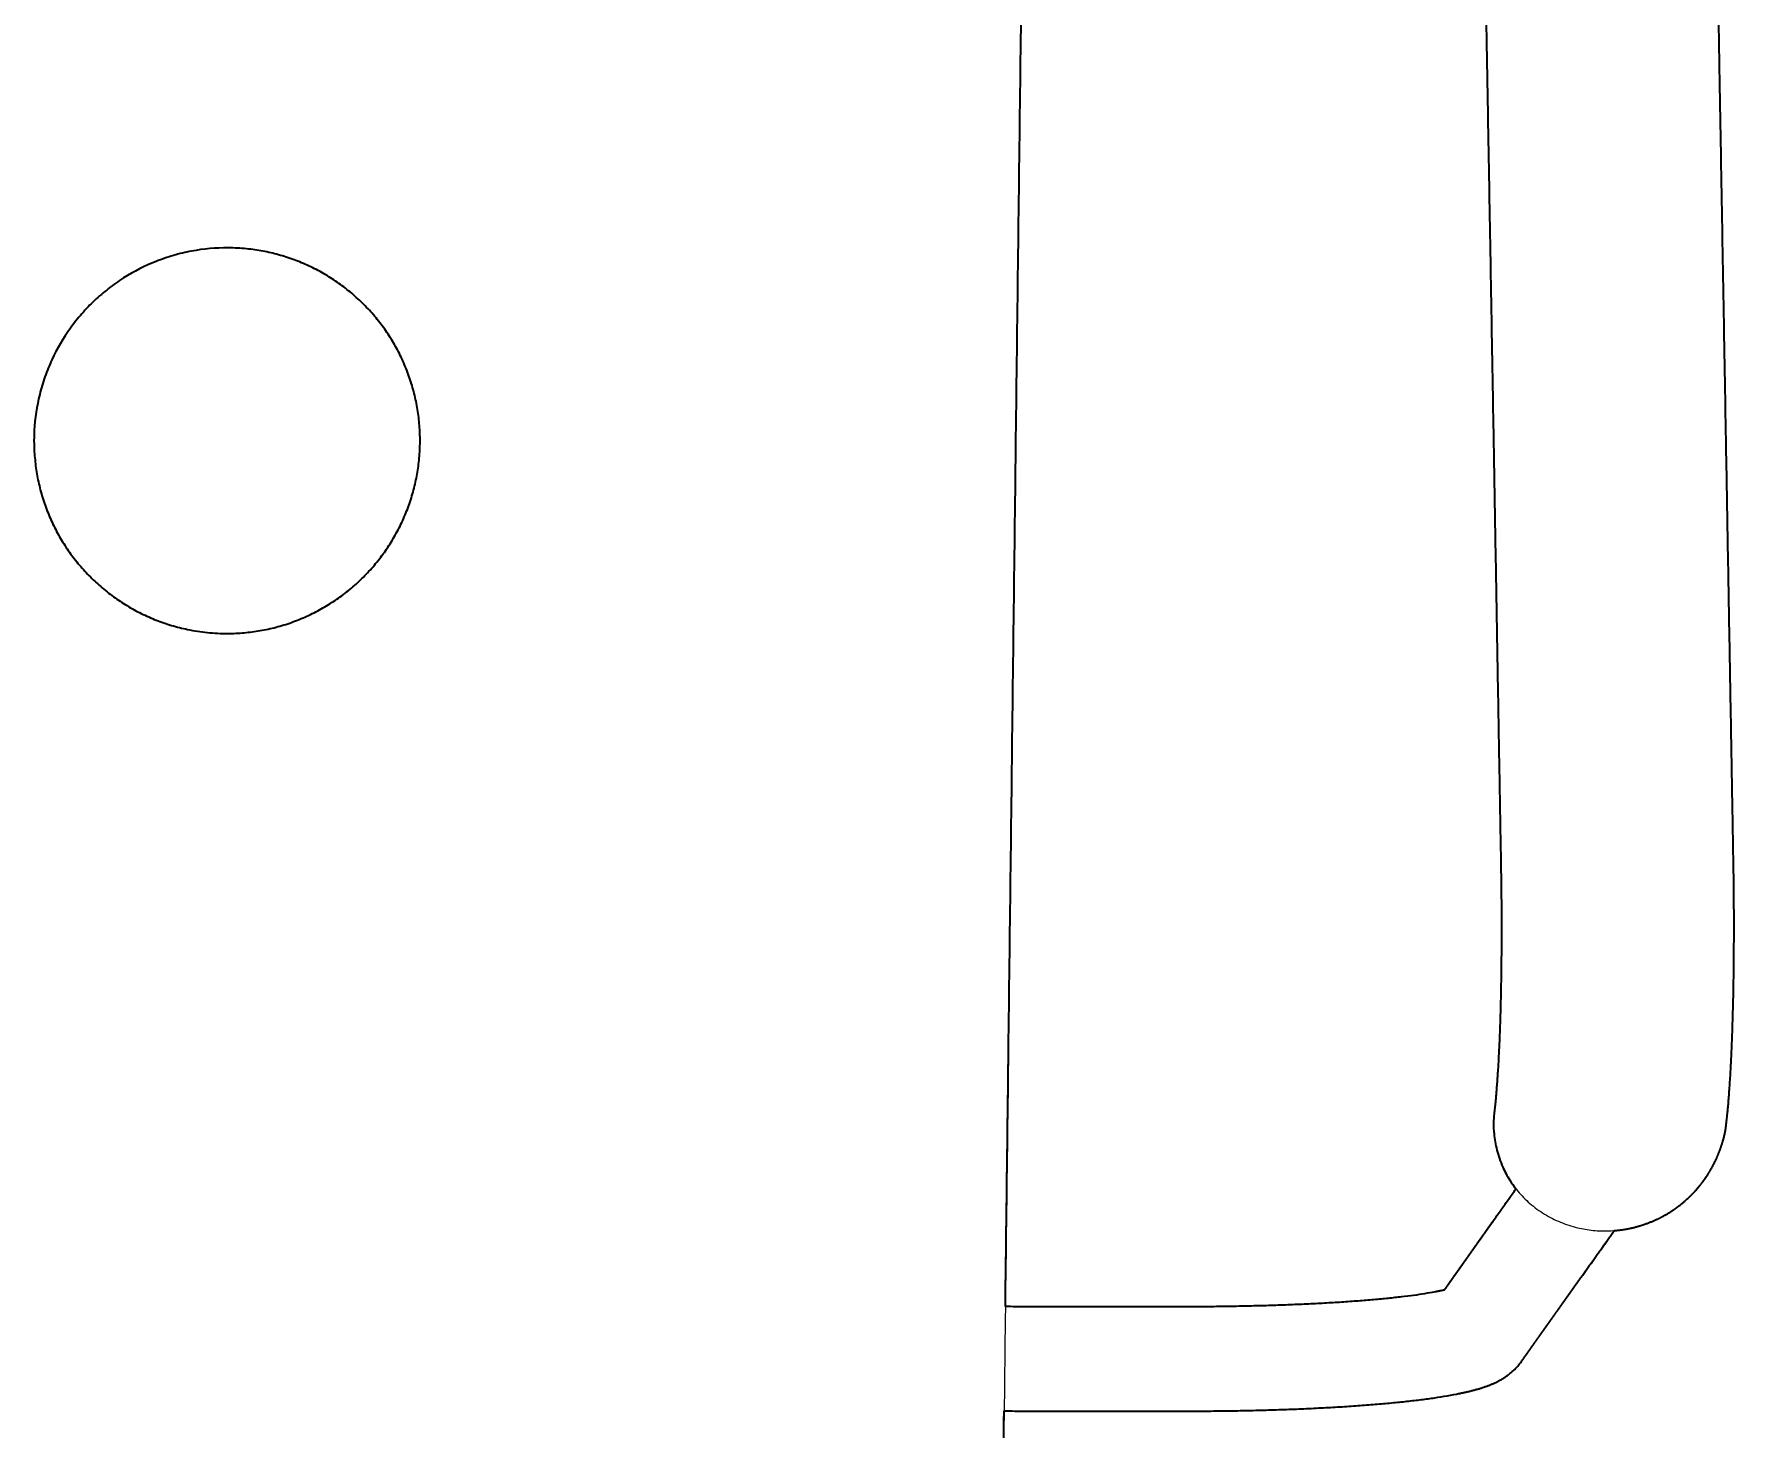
# Model space of a CAD drawing. Header units: millimetres. Extents: x 0 to 2526, y -1017 to 790.
# Drawn here: x 1156.5 to 1319.4, y -888.1 to -754.4 of the extents above; entities that cross this region are included whole.
import ezdxf

# ---------------------------------------------------------------- set-up
doc = ezdxf.new("R2010")
doc.units = ezdxf.units.MM
doc.layers.add('Blocks', color=7, linetype='Continuous')
doc.layers.add('Blocks$Inner', color=7, linetype='Continuous', lineweight=25, true_color=0x007f00)
doc.layers.add('Blocks$Outline', color=7, linetype='Continuous', lineweight=35, true_color=0xff3f3f)

# ---------------------------------------------------------------- blocks, each defined once
blk = doc.blocks.new('Balcony Dining Bench w Arm Top')
at = {"layer": 'Blocks$Inner'}
for points, knots in [([(483.8, 530.14), (463.73, 529.79), (433.62, 529.26), (398.49, 528.65), (378.42, 528.3), (363.37, 528.03), (352.08, 527.84), (344.54, 527.7), (339.59, 527.62), (332.68, 527.5), (323.7, 527.34), (314.65, 527.18), (306.09, 527.03), (298.69, 526.9), (291.13, 526.77), (281.11, 526.6), (268.56, 526.38), (258.5, 526.2), (253.46, 526.11), (253.44, 526.11)], [76.499898, 76.499898, 76.499898, 76.499898, 137.950239, 168.67541, 184.037995, 199.40058, 214.763166, 218.603812, 222.444458, 230.125751, 237.807044, 245.488336, 253.169629, 260.850921, 268.532214, 276.213507, 291.576092, 306.938677, 307.003479, 307.003479, 307.003479, 307.003479]), ([(519.26, 518.4), (519.22, 519.1), (519.12, 519.81), (518.83, 521.05), (518.65, 521.61), (518.23, 522.67), (517.98, 523.2), (517.37, 524.24), (517, 524.77), (516.21, 525.73), (515.79, 526.17), (514.92, 526.94), (514.47, 527.28), (513.59, 527.87), (513.14, 528.12), (512.06, 528.66), (511.41, 528.9), (510.25, 529.26), (509.71, 529.37), (509.23, 529.43)], [22.025639, 22.025639, 22.025639, 22.025639, 24.141108, 24.141108, 25.89914, 25.89914, 27.657171, 27.657171, 29.679111, 29.679111, 31.701051, 31.701051, 33.709848, 33.709848, 35.718646, 35.718646, 38.787028, 38.787028, 41.85541, 41.85541, 41.85541, 41.85541]), ([(519.01, 515.39), (519.12, 515.87), (519.19, 516.38), (519.28, 517.38), (519.29, 517.9), (519.26, 518.4)], [18.974623, 18.974623, 18.974623, 18.974623, 20.500131, 20.500131, 22.025639, 22.025639, 22.025639, 22.025639]), ([(508.04, 507.2), (508.6, 507.13), (509.26, 507.12), (510.46, 507.24), (510.98, 507.33), (512.05, 507.6), (512.61, 507.79), (513.58, 508.23), (514, 508.45), (514.82, 508.97), (515.22, 509.27), (516.02, 509.96), (516.42, 510.36), (517.14, 511.24), (517.48, 511.72), (518.05, 512.71), (518.3, 513.22), (518.71, 514.28), (518.88, 514.83), (519.01, 515.39)], [0, 0, 0, 0, 3.574606, 3.574606, 5.943225, 5.943225, 8.311843, 8.311843, 10.048195, 10.048195, 11.784548, 11.784548, 13.630294, 13.630294, 15.47604, 15.47604, 17.225332, 17.225332, 18.974623, 18.974623, 18.974623, 18.974623]), ([(534.76, 504.31), (534.73, 504.46), (534.7, 504.6), (534.63, 504.88), (534.59, 505.02), (534.52, 505.3), (534.48, 505.44), (534.41, 505.7), (534.37, 505.84), (534.29, 506.09), (534.25, 506.2), (534.16, 506.47), (534.1, 506.62), (533.99, 506.91), (533.93, 507.05), (533.81, 507.3), (533.76, 507.42), (533.69, 507.56), (533.67, 507.59), (533.59, 507.74), (533.53, 507.86), (533.43, 508.02), (533.41, 508.06), (533.33, 508.19), (533.27, 508.28), (533.12, 508.49), (533.04, 508.6), (532.86, 508.83), (532.77, 508.93), (532.62, 509.1), (532.56, 509.15), (532.38, 509.34), (532.24, 509.46), (532.09, 509.59)], [69.044135, 69.044135, 69.044135, 69.044135, 69.911612, 69.911612, 70.782398, 70.782398, 71.666311, 71.666311, 72.564876, 72.564876, 73.354819, 73.354819, 74.387597, 74.387597, 75.322089, 75.322089, 76.075239, 76.075239, 76.280435, 76.280435, 77.028219, 77.028219, 77.274459, 77.274459, 77.828785, 77.828785, 78.52502, 78.52502, 79.147293, 79.147293, 79.473626, 79.473626, 80.244221, 80.244221, 80.244221, 80.244221]), ([(253.83, 503.83), (253.85, 503.83), (258.89, 503.92), (268.95, 504.09), (281.5, 504.31), (291.52, 504.49), (299.08, 504.62), (306.48, 504.75), (315.03, 504.9), (324.08, 505.06), (333.07, 505.21), (339.98, 505.33), (344.93, 505.42), (352.47, 505.55), (363.75, 505.75), (378.81, 506.01), (398.88, 506.36), (434.01, 506.98), (464.12, 507.5), (484.19, 507.85)], [352.950862, 352.950862, 352.950862, 352.950862, 353.015664, 368.378249, 383.740834, 391.422127, 399.103419, 406.784712, 414.466005, 422.147297, 429.82859, 437.509883, 441.350529, 445.191175, 460.55376, 475.916346, 491.278931, 522.004102, 583.454443, 583.454443, 583.454443, 583.454443]), ([(535.75, 497.37), (535.71, 497.83), (535.66, 498.28), (535.59, 498.93), (535.57, 499.15), (535.47, 500), (535.39, 500.61), (535.26, 501.57), (535.2, 501.94), (535.11, 502.48), (535.08, 502.66), (535.02, 503.01), (534.99, 503.18), (534.93, 503.49), (534.9, 503.63), (534.84, 503.95), (534.8, 504.14), (534.76, 504.31)], [57.815672, 57.815672, 57.815672, 57.815672, 59.67395, 59.67395, 60.604345, 60.604345, 63.403265, 63.403265, 65.275741, 65.275741, 66.214304, 66.214304, 67.15501, 67.15501, 67.964494, 67.964494, 69.044135, 69.044135, 69.044135, 69.044135]), ([(525, 502.15), (525.02, 502.04), (525.05, 501.92), (525.09, 501.7), (525.11, 501.6), (525.15, 501.37), (525.18, 501.25), (525.25, 500.85), (525.29, 500.56), (525.36, 500.11), (525.39, 499.95), (525.48, 499.3), (525.54, 498.77), (525.68, 497.65), (525.74, 497.05), (525.8, 496.42)], [149.242891, 149.242891, 149.242891, 149.242891, 150.238441, 150.238441, 150.988294, 150.988294, 151.863073, 151.863073, 153.615939, 153.615939, 154.494501, 154.494501, 157.134863, 157.134863, 159.783077, 159.783077, 159.783077, 159.783077]), ([(536.36, 487.9), (536.32, 488.77), (536.28, 489.62), (536.21, 491.01), (536.18, 491.56), (536.14, 492.36), (536.12, 492.63), (536.07, 493.42), (536.03, 493.94), (535.98, 494.7), (535.96, 494.96), (535.9, 495.7), (535.86, 496.19), (535.8, 496.9), (535.78, 497.13), (535.75, 497.37)], [46.707799, 46.707799, 46.707799, 46.707799, 49.479433, 49.479433, 51.329001, 51.329001, 52.254315, 52.254315, 54.106183, 54.106183, 55.032736, 55.032736, 56.887471, 56.887471, 57.815672, 57.815672, 57.815672, 57.815672]), ([(525.8, 496.42), (525.86, 495.78), (525.92, 495.12), (526.02, 493.73), (526.08, 493.01), (526.17, 491.51), (526.21, 490.74), (526.3, 489.16), (526.33, 488.35), (526.36, 487.52)], [159.783077, 159.783077, 159.783077, 159.783077, 162.435644, 162.435644, 165.09364, 165.09364, 167.755802, 167.755802, 170.421057, 170.421057, 170.421057, 170.421057]), ([(526.36, 487.52), (526.39, 486.75), (526.42, 485.96), (526.46, 484.37), (526.48, 483.57), (526.51, 481.94), (526.53, 481.12), (526.54, 479.48), (526.54, 478.65), (526.54, 477.82)], [170.421057, 170.421057, 170.421057, 170.421057, 172.899069, 172.899069, 175.378969, 175.378969, 177.860181, 177.860181, 180.342277, 180.342277, 180.342277, 180.342277]), ([(536.54, 477.82), (536.54, 478.68), (536.54, 479.54), (536.52, 481.25), (536.51, 482.1), (536.48, 483.79), (536.46, 484.62), (536.41, 486.28), (536.39, 487.1), (536.36, 487.9)], [36.408474, 36.408474, 36.408474, 36.408474, 38.981405, 38.981405, 41.555388, 41.555388, 44.130746, 44.130746, 46.707799, 46.707799, 46.707799, 46.707799]), ([(229.73, 463.99), (229.8, 463.98), (229.88, 463.98), (229.96, 463.98), (230.21, 463.98), (230.49, 463.98), (230.78, 463.97), (231.08, 463.97), (231.39, 463.96), (231.73, 463.96), (232.06, 463.96), (232.42, 463.95), (232.78, 463.95), (233.15, 463.94), (233.53, 463.94), (233.93, 463.93), (234.32, 463.93), (234.73, 463.92), (235.15, 463.92), (235.57, 463.91), (236, 463.91), (236.43, 463.9), (236.87, 463.9), (237.31, 463.89), (237.76, 463.89), (238.21, 463.88), (238.66, 463.88), (239.11, 463.87), (241.86, 463.84), (244.6, 463.8), (247.35, 463.77), (250.1, 463.74), (252.85, 463.7), (255.6, 463.67), (261.09, 463.6), (266.59, 463.53), (272.09, 463.47), (283.08, 463.33), (294.07, 463.2), (305.06, 463.06), (316.06, 462.93), (327.05, 462.8), (338.04, 462.66), (349.03, 462.53), (360.03, 462.39), (371.02, 462.26), (382.01, 462.13), (393, 461.99), (404, 461.86), (414.99, 461.72), (425.98, 461.59), (436.97, 461.45), (447.97, 461.32), (458.96, 461.19), (469.95, 461.05), (480.94, 460.92), (491.94, 460.78), (502.93, 460.65), (513.92, 460.52), (524.91, 460.38), (535.91, 460.25), (546.9, 460.11), (557.89, 459.98), (568.88, 459.84), (579.88, 459.71), (590.87, 459.58), (601.86, 459.44), (612.85, 459.31), (623.85, 459.17), (634.84, 459.04), (635.3, 459.03), (635.86, 459.03), (636.33, 459.02), (636.82, 459.02), (637.31, 459.01), (637.79, 459), (638.28, 459), (638.75, 458.99), (639.22, 458.99), (639.68, 458.98), (640.14, 458.97), (640.57, 458.97), (641.01, 458.96), (641.44, 458.96), (641.84, 458.95), (642.25, 458.95), (642.63, 458.94), (643, 458.94), (643.36, 458.94), (643.71, 458.93), (644.02, 458.93), (644.34, 458.92), (644.63, 458.92), (644.9, 458.92), (645.17, 458.91), (645.41, 458.91), (645.62, 458.91), (645.83, 458.91), (646.01, 458.9), (646.16, 458.9), (646.31, 458.9), (646.43, 458.9), (646.52, 458.9), (646.6, 458.9), (646.66, 458.9), (646.68, 458.9)], [19.738193, 19.738193, 19.738193, 19.738193, 20.156434, 20.156434, 20.156434, 21.511312, 21.511312, 21.511312, 22.867335, 22.867335, 22.867335, 24.223359, 24.223359, 24.223359, 25.578236, 25.578236, 25.578236, 26.934317, 26.934317, 26.934317, 28.290368, 28.290368, 28.290368, 29.645175, 29.645175, 29.645175, 31.001115, 31.001115, 31.001115, 39.250155, 39.250155, 39.250155, 47.499195, 47.499195, 47.499195, 63.997274, 63.997274, 63.997274, 96.993431, 96.993431, 96.993431, 129.989588, 129.989588, 129.989588, 162.985744, 162.985744, 162.985744, 195.9819, 195.9819, 195.9819, 228.978056, 228.978056, 228.978056, 261.974212, 261.974212, 261.974212, 294.970368, 294.970368, 294.970368, 327.966524, 327.966524, 327.966524, 360.962681, 360.962681, 360.962681, 393.958838, 393.958838, 393.958838, 426.954997, 426.954997, 426.954997, 428.445021, 428.445021, 428.445021, 429.93366, 429.93366, 429.93366, 431.4239, 431.4239, 431.4239, 432.914168, 432.914168, 432.914168, 434.402865, 434.402865, 434.402865, 435.893082, 435.893082, 435.893082, 437.3833, 437.3833, 437.3833, 438.871997, 438.871997, 438.871997, 440.362266, 440.362266, 440.362266, 441.852507, 441.852507, 441.852507, 443.341146, 443.341146, 443.341146, 444.831308, 444.831308, 444.831308, 444.831308]), ([(443.51, 404.26), (443.29, 404.26), (443.07, 404.26), (442.6, 404.24), (442.34, 404.23), (441.82, 404.19), (441.56, 404.16), (441.04, 404.1), (440.78, 404.06), (440.27, 403.98), (440.01, 403.93), (439.5, 403.83), (439.25, 403.77), (438.75, 403.64), (438.5, 403.57), (438, 403.43), (437.76, 403.35), (437.27, 403.18), (437.02, 403.09), (436.54, 402.9), (436.3, 402.8), (435.83, 402.59), (435.58, 402.48), (435.12, 402.25), (434.88, 402.13), (434.43, 401.88), (434.2, 401.75), (433.76, 401.48), (433.54, 401.34), (433.11, 401.06), (432.89, 400.91), (432.48, 400.61), (432.27, 400.45), (431.86, 400.13), (431.66, 399.96), (431.27, 399.63), (431.07, 399.45), (430.7, 399.1), (430.51, 398.91), (430.14, 398.54), (429.96, 398.35), (429.62, 397.96), (429.44, 397.76), (429.11, 397.36), (428.95, 397.16), (428.64, 396.75), (428.49, 396.54), (428.19, 396.11), (428.05, 395.9), (427.77, 395.46), (427.64, 395.24), (427.38, 394.79), (427.25, 394.56), (427.02, 394.1), (426.9, 393.86), (426.68, 393.39), (426.57, 393.15), (426.37, 392.67), (426.27, 392.43), (426.09, 391.94), (426.01, 391.69), (425.85, 391.2), (425.78, 390.95), (425.64, 390.45), (425.58, 390.2), (425.46, 389.7), (425.41, 389.44), (425.31, 388.94), (425.27, 388.68), (425.19, 388.16), (425.16, 387.9), (425.14, 387.64)], [147.257299, 147.257299, 147.257299, 147.257299, 147.907485, 147.907485, 148.687709, 148.687709, 149.467932, 149.467932, 150.248102, 150.248102, 151.028271, 151.028271, 151.808441, 151.808441, 152.588611, 152.588611, 153.36878, 153.36878, 154.14895, 154.14895, 154.92912, 154.92912, 155.70929, 155.70929, 156.4895, 156.4895, 157.269711, 157.269711, 158.049921, 158.049921, 158.830132, 158.830132, 159.610343, 159.610343, 160.390553, 160.390553, 161.170764, 161.170764, 161.950975, 161.950975, 162.731352, 162.731352, 163.511729, 163.511729, 164.292106, 164.292106, 165.072484, 165.072484, 165.852861, 165.852861, 166.633238, 166.633238, 167.413615, 167.413615, 168.193993, 168.193993, 168.974589, 168.974589, 169.755185, 169.755185, 170.535781, 170.535781, 171.316377, 171.316377, 172.096974, 172.096974, 172.87757, 172.87757, 173.658166, 173.658166, 174.438762, 174.438762, 174.438762, 174.438762]), ([(461.91, 383.88), (461.95, 384.2), (461.97, 384.53), (461.99, 384.86), (462, 385.18), (462.01, 385.51), (462.01, 385.83), (462.01, 386.09), (462, 386.36), (461.99, 386.62), (461.98, 386.88), (461.96, 387.14), (461.94, 387.4), (461.91, 387.65), (461.88, 387.91), (461.85, 388.17), (461.82, 388.43), (461.78, 388.68), (461.73, 388.94), (461.69, 389.19), (461.64, 389.45), (461.58, 389.7), (461.53, 389.95), (461.47, 390.21), (461.4, 390.46), (461.34, 390.71), (461.26, 390.96), (461.19, 391.21), (461.11, 391.46), (461.03, 391.71), (460.94, 391.95), (460.85, 392.2), (460.76, 392.45), (460.66, 392.69), (460.56, 392.93), (460.46, 393.17), (460.35, 393.41), (460.25, 393.64), (460.13, 393.88), (460.02, 394.11), (459.9, 394.34), (459.78, 394.57), (459.65, 394.79), (459.52, 395.02), (459.39, 395.24), (459.26, 395.46), (459.12, 395.68), (458.98, 395.9), (458.84, 396.12), (458.69, 396.33), (458.54, 396.55), (458.39, 396.76), (458.23, 396.96), (458.07, 397.18), (457.91, 397.38), (457.74, 397.58), (457.57, 397.78), (457.4, 397.98), (457.23, 398.17), (457.05, 398.37), (456.87, 398.55), (456.69, 398.74), (456.51, 398.93), (456.32, 399.1), (456.14, 399.28), (455.94, 399.46), (455.75, 399.63), (455.56, 399.8), (455.36, 399.97), (455.16, 400.13), (454.96, 400.3), (454.75, 400.46), (454.54, 400.61), (454.34, 400.77), (454.12, 400.92), (453.91, 401.06), (453.69, 401.21), (453.47, 401.35), (453.25, 401.49), (453.03, 401.63), (452.8, 401.76), (452.57, 401.89), (452.35, 402.02), (452.12, 402.14), (451.89, 402.26), (451.65, 402.38), (451.42, 402.49), (451.18, 402.6), (450.95, 402.7), (450.71, 402.81), (450.47, 402.9), (450.23, 403), (449.99, 403.09), (449.75, 403.18), (449.5, 403.27), (449.26, 403.35), (449.01, 403.43), (448.76, 403.5), (448.51, 403.58), (448.26, 403.64), (448.01, 403.71), (447.75, 403.77), (447.5, 403.83), (447.25, 403.89), (446.98, 403.94), (446.73, 403.98), (446.47, 404.03), (446.21, 404.07), (445.96, 404.1), (445.7, 404.14), (445.44, 404.17), (445.19, 404.19), (444.93, 404.21), (444.67, 404.23), (444.41, 404.24), (444.15, 404.26), (443.89, 404.26), (443.64, 404.26), (443.59, 404.26), (443.55, 404.26), (443.51, 404.26)], [116.301142, 116.301142, 116.301142, 116.301142, 117.276419, 117.276419, 117.276419, 118.252783, 118.252783, 118.252783, 119.038353, 119.038353, 119.038353, 119.819706, 119.819706, 119.819706, 120.598284, 120.598284, 120.598284, 121.375483, 121.375483, 121.375483, 122.152675, 122.152675, 122.152675, 122.931236, 122.931236, 122.931236, 123.712561, 123.712561, 123.712561, 124.49809, 124.49809, 124.49809, 125.283615, 125.283615, 125.283615, 126.064921, 126.064921, 126.064921, 126.84345, 126.84345, 126.84345, 127.620597, 127.620597, 127.620597, 128.397736, 128.397736, 128.397736, 129.176242, 129.176242, 129.176242, 129.957512, 129.957512, 129.957512, 130.742985, 130.742985, 130.742985, 131.528403, 131.528403, 131.528403, 132.309602, 132.309602, 132.309602, 133.088023, 133.088023, 133.088023, 133.865062, 133.865062, 133.865062, 134.642093, 134.642093, 134.642093, 135.420491, 135.420491, 135.420491, 136.201653, 136.201653, 136.201653, 136.987018, 136.987018, 136.987018, 137.772298, 137.772298, 137.772298, 138.553361, 138.553361, 138.553361, 139.331646, 139.331646, 139.331646, 140.108551, 140.108551, 140.108551, 140.885449, 140.885449, 140.885449, 141.663715, 141.663715, 141.663715, 142.444744, 142.444744, 142.444744, 143.229979, 143.229979, 143.229979, 144.015124, 144.015124, 144.015124, 144.796055, 144.796055, 144.796055, 145.574212, 145.574212, 145.574212, 146.350991, 146.350991, 146.350991, 147.127767, 147.127767, 147.127767, 147.257299, 147.257299, 147.257299, 147.257299]), ([(425.04, 385.87), (425.04, 384.69), (425.14, 383.51), (425.47, 381.78), (425.61, 381.2), (425.94, 380.07), (426.13, 379.51), (426.77, 377.89), (427.3, 376.84), (428.25, 375.34), (428.59, 374.86), (429.31, 373.94), (429.69, 373.49), (430.49, 372.64), (430.92, 372.24), (431.8, 371.46), (432.26, 371.09), (433.7, 370.06), (434.71, 369.47), (436.3, 368.73), (436.84, 368.51), (437.96, 368.12), (438.52, 367.95), (440.23, 367.53), (441.38, 367.35), (442.86, 367.27), (443.17, 367.27), (443.49, 367.26)], [59.912485, 59.912485, 59.912485, 59.912485, 63.437926, 63.437926, 65.200646, 65.200646, 66.963366, 66.963366, 70.488807, 70.488807, 72.251527, 72.251527, 74.014247, 74.014247, 75.776967, 75.776967, 77.539688, 77.539688, 81.065128, 81.065128, 82.827848, 82.827848, 84.590569, 84.590569, 88.116009, 88.116009, 89.047594, 89.047594, 89.047594, 89.047594]), ([(443.62, 367.26), (443.69, 367.27), (443.75, 367.27), (443.81, 367.27), (444.07, 367.27), (444.34, 367.28), (444.59, 367.29), (444.85, 367.31), (445.11, 367.33), (445.37, 367.36), (445.63, 367.38), (445.89, 367.41), (446.14, 367.45), (446.4, 367.49), (446.65, 367.53), (446.91, 367.57), (447.16, 367.62), (447.41, 367.67), (447.67, 367.73), (447.92, 367.79), (448.17, 367.85), (448.42, 367.92), (448.67, 367.99), (448.92, 368.06), (449.17, 368.14), (449.41, 368.22), (449.66, 368.31), (449.91, 368.4), (450.15, 368.49), (450.4, 368.58), (450.64, 368.68), (450.88, 368.78), (451.12, 368.89), (451.35, 369), (451.58, 369.11), (451.82, 369.22), (452.05, 369.34), (452.28, 369.46), (452.5, 369.58), (452.73, 369.71), (452.95, 369.84), (453.17, 369.97), (453.39, 370.11), (453.61, 370.25), (453.83, 370.39), (454.04, 370.54), (454.25, 370.69), (454.47, 370.84), (454.67, 371), (454.88, 371.15), (455.09, 371.32), (455.29, 371.48), (455.49, 371.65), (455.69, 371.82), (455.88, 372), (456.07, 372.17), (456.26, 372.35), (456.45, 372.53), (456.63, 372.71), (456.82, 372.9), (456.99, 373.08), (457.17, 373.27), (457.34, 373.46), (457.51, 373.66), (457.68, 373.86), (457.85, 374.06), (458.01, 374.26), (458.17, 374.46), (458.33, 374.67), (458.48, 374.88), (458.63, 375.09), (458.78, 375.3), (458.92, 375.52), (459.07, 375.73), (459.21, 375.96), (459.34, 376.18), (459.48, 376.4), (459.61, 376.63), (459.73, 376.86), (459.86, 377.09), (459.98, 377.32), (460.09, 377.55), (460.21, 377.79), (460.32, 378.02), (460.42, 378.26), (460.53, 378.49), (460.63, 378.73), (460.72, 378.97), (460.82, 379.22), (460.91, 379.46), (460.99, 379.7), (461.08, 379.95), (461.16, 380.2), (461.23, 380.44), (461.31, 380.69), (461.38, 380.95), (461.44, 381.2), (461.5, 381.45), (461.56, 381.71), (461.62, 381.96), (461.68, 382.28), (461.74, 382.6), (461.79, 382.92), (461.84, 383.24), (461.88, 383.57), (461.91, 383.88)], [89.178477, 89.178477, 89.178477, 89.178477, 89.373635, 89.373635, 89.373635, 90.158798, 90.158798, 90.158798, 90.939757, 90.939757, 90.939757, 91.717952, 91.717952, 91.717952, 92.49478, 92.49478, 92.49478, 93.271614, 93.271614, 93.271614, 94.049827, 94.049827, 94.049827, 94.830815, 94.830815, 94.830815, 95.616019, 95.616019, 95.616019, 96.40141, 96.40141, 96.40141, 97.1826, 97.1826, 97.1826, 97.961029, 97.961029, 97.961029, 98.738094, 98.738094, 98.738094, 99.515167, 99.515167, 99.515167, 100.293623, 100.293623, 100.293623, 101.074856, 101.074856, 101.074856, 101.860308, 101.860308, 101.860308, 102.645906, 102.645906, 102.645906, 103.427299, 103.427299, 103.427299, 104.20593, 104.20593, 104.20593, 104.983194, 104.983194, 104.983194, 105.760464, 105.760464, 105.760464, 106.539115, 106.539115, 106.539115, 107.320541, 107.320541, 107.320541, 108.106184, 108.106184, 108.106184, 108.891881, 108.891881, 108.891881, 109.673369, 109.673369, 109.673369, 110.452089, 110.452089, 110.452089, 111.229436, 111.229436, 111.229436, 112.006784, 112.006784, 112.006784, 112.785508, 112.785508, 112.785508, 113.567003, 113.567003, 113.567003, 114.352709, 114.352709, 114.352709, 115.329087, 115.329087, 115.329087, 116.301142, 116.301142, 116.301142, 116.301142])]:
    blk.add_open_spline(points, degree=3, knots=knots, dxfattribs=at)
for points, weights, degree in [([(509.23, 529.43), (501.11, 530.44), (483.8, 530.14)], [1, 0.848495631758, 1], 2), ([(531.77, 509.83), (527.6, 512.79), (523.42, 515.75), (519.24, 518.72)], [1, 0.854589728834, 0.854589728834, 0.854589728834], 3), ([(484.19, 507.85), (500.36, 508.14), (508.04, 507.2)], [1, 0.850288292004, 1], 2)]:
    blk.add_rational_spline(points, weights, degree=degree, dxfattribs=at)
for points, degree in [([(515.24, 509.29), (518.47, 507), (521.7, 504.71), (524.94, 502.42)], 3), ([(532.09, 509.59), (531.99, 509.67), (531.88, 509.75), (531.77, 509.83)], 3), ([(526.54, 477.82), (526.54, 469.12), (526.53, 460.36)], 2), ([(536.53, 460.24), (536.54, 469.05), (536.54, 477.82)], 2), ([(425.14, 387.64), (425.08, 387.05), (425.05, 386.46), (425.04, 385.87)], 3), ([(443.49, 367.26), (443.53, 367.26), (443.57, 367.26), (443.62, 367.26)], 3)]:
    blk.add_open_spline(points, degree=degree, dxfattribs=at)
blk.add_rational_spline([(524.94, 502.42), (524.94, 502.41), (524.94, 502.41), (524.96, 502.33), (524.98, 502.24), (525, 502.15)], [0.854589728834, 1, 1, 1, 1, 1], degree=3, knots=[148.4003092, 148.4003092, 148.4003092, 148.4003092, 148.43414, 148.43414, 149.2428908, 149.2428908, 149.2428908, 149.2428908], dxfattribs=at)
at = {"layer": 'Blocks$Outline'}
for points, weights, knots in [([(519.24, 518.72), (519.19, 519.31), (519.1, 519.91), (518.83, 521.05), (518.65, 521.61), (518.23, 522.67), (517.98, 523.2), (517.37, 524.24), (517, 524.77), (516.21, 525.73), (515.79, 526.17), (514.92, 526.94), (514.47, 527.28), (513.59, 527.87), (513.14, 528.12), (512.06, 528.66), (511.41, 528.9), (510.25, 529.26), (509.71, 529.37), (509.23, 529.43), (504.12, 530.06), (494.69, 530.33), (483.8, 530.14), (463.73, 529.79), (433.62, 529.26), (398.49, 528.65), (378.42, 528.3), (363.37, 528.03), (352.08, 527.84), (344.54, 527.7), (339.59, 527.62), (332.68, 527.5), (323.7, 527.34), (314.65, 527.18), (306.09, 527.03), (298.69, 526.9), (291.13, 526.77), (281.11, 526.6), (268.56, 526.38), (258.5, 526.2), (253.46, 526.11), (253.44, 526.11), (252.81, 526.1), (252.18, 526.08), (250.9, 525.99), (250.27, 525.93), (248.31, 525.66), (247.02, 525.39), (245.16, 524.78), (244.52, 524.53), (243.23, 523.89), (242.6, 523.5), (241.28, 522.48), (240.64, 521.83), (239.76, 520.56), (239.47, 520.02), (239.23, 519.45)], [1, 1, 1, 1, 1, 1, 1, 1, 1, 1, 1, 1, 1, 1, 1, 1, 1, 1, 1, 1, 0.898997087839, 0.898997087839, 1, 1, 1, 1, 1, 1, 1, 1, 1, 1, 1, 1, 1, 1, 1, 1, 1, 1, 1, 1, 1, 1, 1, 1, 1, 1, 1, 1, 1, 1, 1, 1, 1, 1, 1], [22.341162, 22.341162, 22.341162, 22.341162, 24.141108, 24.141108, 25.89914, 25.89914, 27.657171, 27.657171, 29.679111, 29.679111, 31.701051, 31.701051, 33.709848, 33.709848, 35.718646, 35.718646, 38.787028, 38.787028, 41.85541, 41.85541, 41.85541, 76.499898, 76.499898, 76.499898, 137.950239, 168.67541, 184.037995, 199.40058, 214.763166, 218.603812, 222.444458, 230.125751, 237.807044, 245.488336, 253.169629, 260.850921, 268.532214, 276.213507, 291.576092, 306.938677, 307.003479, 307.003479, 307.003479, 308.912507, 308.912507, 310.85943, 310.85943, 315.001778, 315.001778, 317.304579, 317.304579, 319.876592, 319.876592, 322.997769, 322.997769, 325.000773, 325.000773, 325.000773, 325.000773]), ([(536.53, 460.24), (536.54, 466.12), (536.54, 471.98), (536.54, 477.82), (536.54, 478.68), (536.54, 479.54), (536.52, 481.25), (536.51, 482.1), (536.48, 483.79), (536.46, 484.62), (536.41, 486.28), (536.39, 487.1), (536.36, 487.9), (536.32, 488.77), (536.28, 489.62), (536.21, 491.01), (536.18, 491.56), (536.14, 492.36), (536.12, 492.63), (536.07, 493.42), (536.03, 493.94), (535.98, 494.7), (535.96, 494.96), (535.9, 495.7), (535.86, 496.19), (535.8, 496.9), (535.78, 497.13), (535.75, 497.37), (535.71, 497.83), (535.66, 498.28), (535.59, 498.93), (535.57, 499.15), (535.47, 500), (535.39, 500.61), (535.26, 501.57), (535.2, 501.94), (535.11, 502.48), (535.08, 502.66), (535.02, 503.01), (534.99, 503.18), (534.93, 503.49), (534.9, 503.63), (534.84, 503.95), (534.8, 504.14), (534.76, 504.31), (534.73, 504.46), (534.7, 504.6), (534.63, 504.88), (534.59, 505.02), (534.52, 505.3), (534.48, 505.44), (534.41, 505.7), (534.37, 505.84), (534.29, 506.09), (534.25, 506.2), (534.16, 506.47), (534.1, 506.62), (533.99, 506.91), (533.93, 507.05), (533.81, 507.3), (533.76, 507.42), (533.69, 507.56), (533.67, 507.59), (533.59, 507.74), (533.53, 507.86), (533.43, 508.02), (533.41, 508.06), (533.33, 508.19), (533.27, 508.28), (533.12, 508.49), (533.04, 508.6), (532.86, 508.83), (532.77, 508.93), (532.62, 509.1), (532.56, 509.15), (532.38, 509.34), (532.24, 509.46), (532.09, 509.59), (531.99, 509.67), (531.88, 509.75), (531.77, 509.83), (527.6, 512.79), (523.42, 515.75), (519.24, 518.72)], [1, 1, 1, 1, 1, 1, 1, 1, 1, 1, 1, 1, 1, 1, 1, 1, 1, 1, 1, 1, 1, 1, 1, 1, 1, 1, 1, 1, 1, 1, 1, 1, 1, 1, 1, 1, 1, 1, 1, 1, 1, 1, 1, 1, 1, 1, 1, 1, 1, 1, 1, 1, 1, 1, 1, 1, 1, 1, 1, 1, 1, 1, 1, 1, 1, 1, 1, 1, 1, 1, 1, 1, 1, 1, 1, 1, 1, 1, 1, 1, 1, 0.854589728834, 0.854589728834, 0.854589728834], [18.871929, 18.871929, 18.871929, 18.871929, 36.408474, 36.408474, 36.408474, 38.981405, 38.981405, 41.555388, 41.555388, 44.130746, 44.130746, 46.707799, 46.707799, 46.707799, 49.479433, 49.479433, 51.329001, 51.329001, 52.254315, 52.254315, 54.106183, 54.106183, 55.032736, 55.032736, 56.887471, 56.887471, 57.815672, 57.815672, 57.815672, 59.67395, 59.67395, 60.604345, 60.604345, 63.403265, 63.403265, 65.275741, 65.275741, 66.214304, 66.214304, 67.15501, 67.15501, 67.964494, 67.964494, 69.044135, 69.044135, 69.044135, 69.911612, 69.911612, 70.782398, 70.782398, 71.666311, 71.666311, 72.564876, 72.564876, 73.354819, 73.354819, 74.387597, 74.387597, 75.322089, 75.322089, 76.075239, 76.075239, 76.280435, 76.280435, 77.028219, 77.028219, 77.274459, 77.274459, 77.828785, 77.828785, 78.52502, 78.52502, 79.147293, 79.147293, 79.473626, 79.473626, 80.244221, 80.244221, 80.244221, 80.746143, 80.746143, 80.746143, 203.340874, 203.340874, 203.340874, 203.340874]), ([(239.67, 509.46), (239.87, 509.1), (240.09, 508.75), (240.89, 507.67), (241.55, 507.04), (242.9, 506.06), (243.55, 505.7), (244.86, 505.11), (245.51, 504.87), (247.39, 504.33), (248.68, 504.1), (250.65, 503.91), (251.29, 503.87), (252.57, 503.82), (253.2, 503.82), (253.83, 503.83), (253.85, 503.83), (258.89, 503.92), (268.95, 504.09), (281.5, 504.31), (291.52, 504.49), (299.08, 504.62), (306.48, 504.75), (315.03, 504.9), (324.08, 505.06), (333.07, 505.21), (339.98, 505.33), (344.93, 505.42), (352.47, 505.55), (363.75, 505.75), (378.81, 506.01), (398.88, 506.36), (434.01, 506.98), (464.12, 507.5), (484.19, 507.85), (494.37, 508.03), (503.2, 507.79), (508.04, 507.2)], [1, 1, 1, 1, 1, 1, 1, 1, 1, 1, 1, 1, 1, 1, 1, 1, 1, 1, 1, 1, 1, 1, 1, 1, 1, 1, 1, 1, 1, 1, 1, 1, 1, 1, 1, 0.900192194669, 0.900192194669, 1], [335.608428, 335.608428, 335.608428, 335.608428, 336.958941, 336.958941, 340.077393, 340.077393, 342.649374, 342.649374, 344.952597, 344.952597, 349.095222, 349.095222, 351.041971, 351.041971, 352.950862, 352.950862, 352.950862, 353.015664, 368.378249, 383.740834, 391.422127, 399.103419, 406.784712, 414.466005, 422.147297, 429.82859, 437.509883, 441.350529, 445.191175, 460.55376, 475.916346, 491.278931, 522.004102, 583.454443, 583.454443, 583.454443, 615.814742, 615.814742, 615.814742, 615.814742]), ([(515.24, 509.29), (518.47, 507), (521.7, 504.71), (524.94, 502.42), (524.94, 502.41), (524.94, 502.41), (524.96, 502.33), (524.98, 502.24), (525, 502.15), (525.02, 502.04), (525.05, 501.92), (525.09, 501.7), (525.11, 501.6), (525.15, 501.37), (525.18, 501.25), (525.25, 500.85), (525.29, 500.56), (525.36, 500.11), (525.39, 499.95), (525.48, 499.3), (525.54, 498.77), (525.68, 497.65), (525.74, 497.05), (525.8, 496.42), (525.86, 495.78), (525.92, 495.12), (526.02, 493.73), (526.08, 493.01), (526.17, 491.51), (526.21, 490.74), (526.3, 489.16), (526.33, 488.35), (526.36, 487.52), (526.39, 486.75), (526.42, 485.96), (526.46, 484.37), (526.48, 483.57), (526.51, 481.94), (526.53, 481.12), (526.54, 479.48), (526.54, 478.65), (526.54, 477.82), (526.54, 472.02), (526.54, 466.2), (526.53, 460.36)], [0.854589728834, 0.854589728834, 0.854589728834, 0.854589728834, 1, 1, 1, 1, 1, 1, 1, 1, 1, 1, 1, 1, 1, 1, 1, 1, 1, 1, 1, 1, 1, 1, 1, 1, 1, 1, 1, 1, 1, 1, 1, 1, 1, 1, 1, 1, 1, 1, 1, 1, 1], [53.536717, 53.536717, 53.536717, 53.536717, 148.400309, 148.400309, 148.400309, 148.43414, 148.43414, 149.242891, 149.242891, 149.242891, 150.238441, 150.238441, 150.988294, 150.988294, 151.863073, 151.863073, 153.615939, 153.615939, 154.494501, 154.494501, 157.134863, 157.134863, 159.783077, 159.783077, 159.783077, 162.435644, 162.435644, 165.09364, 165.09364, 167.755802, 167.755802, 170.421057, 170.421057, 170.421057, 172.899069, 172.899069, 175.378969, 175.378969, 177.860181, 177.860181, 180.342277, 180.342277, 180.342277, 197.756653, 197.756653, 197.756653, 197.756653])]:
    blk.add_rational_spline(points, weights, degree=3, knots=knots, dxfattribs=at)
for points, knots in [([(508.04, 507.2), (508.6, 507.13), (509.26, 507.12), (510.46, 507.24), (510.98, 507.33), (512.05, 507.6), (512.61, 507.79), (513.58, 508.23), (514, 508.45), (514.69, 508.89), (514.97, 509.08), (515.24, 509.29)], [0, 0, 0, 0, 3.574606, 3.574606, 5.943225, 5.943225, 8.311843, 8.311843, 10.048195, 10.048195, 11.234391, 11.234391, 11.234391, 11.234391]), ([(526.53, 460.36), (518.66, 460.46), (510.79, 460.55), (502.93, 460.65), (491.94, 460.78), (480.94, 460.92), (469.95, 461.05), (458.96, 461.19), (447.97, 461.32), (436.97, 461.45), (425.98, 461.59), (414.99, 461.72), (404, 461.86), (393, 461.99), (382.01, 462.13), (371.02, 462.26), (360.03, 462.39), (349.03, 462.53), (338.04, 462.66), (327.05, 462.8), (316.06, 462.93), (305.06, 463.06), (294.07, 463.2), (283.08, 463.33), (272.09, 463.47), (266.59, 463.53), (261.09, 463.6), (255.6, 463.67), (252.85, 463.7), (250.1, 463.74), (247.35, 463.77), (245.67, 463.79), (243.99, 463.81), (242.31, 463.83)], [-318.58364, -318.58364, -318.58364, -318.58364, -294.970368, -294.970368, -294.970368, -261.974212, -261.974212, -261.974212, -228.978056, -228.978056, -228.978056, -195.9819, -195.9819, -195.9819, -162.985744, -162.985744, -162.985744, -129.989588, -129.989588, -129.989588, -96.993431, -96.993431, -96.993431, -63.997274, -63.997274, -63.997274, -47.499195, -47.499195, -47.499195, -39.250155, -39.250155, -39.250155, -34.209079, -34.209079, -34.209079, -34.209079]), ([(624.25, 459.17), (616.79, 459.26), (609.32, 459.35), (601.86, 459.44), (590.87, 459.58), (579.88, 459.71), (568.88, 459.84), (558.1, 459.98), (547.31, 460.11), (536.53, 460.24)], [-416.359109, -416.359109, -416.359109, -416.359109, -393.958838, -393.958838, -393.958838, -360.962681, -360.962681, -360.962681, -328.589695, -328.589695, -328.589695, -328.589695]), ([(425.04, 385.87), (425.05, 386.46), (425.08, 387.05), (425.14, 387.64), (425.16, 387.9), (425.19, 388.16), (425.27, 388.68), (425.31, 388.94), (425.41, 389.44), (425.46, 389.7), (425.58, 390.2), (425.64, 390.45), (425.78, 390.95), (425.85, 391.2), (426.01, 391.69), (426.09, 391.94), (426.27, 392.43), (426.37, 392.67), (426.57, 393.15), (426.68, 393.39), (426.9, 393.86), (427.02, 394.1), (427.25, 394.56), (427.38, 394.79), (427.64, 395.24), (427.77, 395.46), (428.05, 395.9), (428.19, 396.11), (428.49, 396.54), (428.64, 396.75), (428.95, 397.16), (429.11, 397.36), (429.44, 397.76), (429.62, 397.96), (429.96, 398.35), (430.14, 398.54), (430.51, 398.91), (430.7, 399.1), (431.07, 399.45), (431.27, 399.63), (431.66, 399.96), (431.86, 400.13), (432.27, 400.45), (432.48, 400.61), (432.89, 400.91), (433.11, 401.06), (433.54, 401.34), (433.76, 401.48), (434.2, 401.75), (434.43, 401.88), (434.88, 402.13), (435.12, 402.25), (435.58, 402.48), (435.83, 402.59), (436.3, 402.8), (436.54, 402.9), (437.02, 403.09), (437.27, 403.18), (437.76, 403.35), (438, 403.43), (438.5, 403.57), (438.75, 403.64), (439.25, 403.77), (439.5, 403.83), (440.01, 403.93), (440.27, 403.98), (440.78, 404.06), (441.04, 404.1), (441.56, 404.16), (441.82, 404.19), (442.34, 404.23), (442.6, 404.24), (443.07, 404.26), (443.29, 404.26), (443.51, 404.26), (443.55, 404.26), (443.59, 404.26), (443.64, 404.26), (443.89, 404.26), (444.15, 404.26), (444.41, 404.24), (444.67, 404.23), (444.93, 404.21), (445.19, 404.19), (445.44, 404.17), (445.7, 404.14), (445.96, 404.1), (446.21, 404.07), (446.47, 404.03), (446.73, 403.98), (446.98, 403.94), (447.25, 403.89), (447.5, 403.83), (447.75, 403.77), (448.01, 403.71), (448.26, 403.64), (448.51, 403.58), (448.76, 403.5), (449.01, 403.43), (449.26, 403.35), (449.5, 403.27), (449.75, 403.18), (449.99, 403.09), (450.23, 403), (450.47, 402.9), (450.71, 402.81), (450.95, 402.7), (451.18, 402.6), (451.42, 402.49), (451.65, 402.38), (451.89, 402.26), (452.12, 402.14), (452.35, 402.02), (452.57, 401.89), (452.8, 401.76), (453.03, 401.63), (453.25, 401.49), (453.47, 401.35), (453.69, 401.21), (453.91, 401.06), (454.12, 400.92), (454.34, 400.77), (454.54, 400.61), (454.75, 400.46), (454.96, 400.3), (455.16, 400.13), (455.36, 399.97), (455.56, 399.8), (455.75, 399.63), (455.94, 399.46), (456.14, 399.28), (456.32, 399.1), (456.51, 398.93), (456.69, 398.74), (456.87, 398.55), (457.05, 398.37), (457.23, 398.17), (457.4, 397.98), (457.57, 397.78), (457.74, 397.58), (457.91, 397.38), (458.07, 397.18), (458.23, 396.96), (458.39, 396.76), (458.54, 396.55), (458.69, 396.33), (458.84, 396.12), (458.98, 395.9), (459.12, 395.68), (459.26, 395.46), (459.39, 395.24), (459.52, 395.02), (459.65, 394.79), (459.78, 394.57), (459.9, 394.34), (460.02, 394.11), (460.13, 393.88), (460.25, 393.64), (460.35, 393.41), (460.46, 393.17), (460.56, 392.93), (460.66, 392.69), (460.76, 392.45), (460.85, 392.2), (460.94, 391.95), (461.03, 391.71), (461.11, 391.46), (461.19, 391.21), (461.26, 390.96), (461.34, 390.71), (461.4, 390.46), (461.47, 390.21), (461.53, 389.95), (461.58, 389.7), (461.64, 389.45), (461.69, 389.19), (461.73, 388.94), (461.78, 388.68), (461.82, 388.43), (461.85, 388.17), (461.88, 387.91), (461.91, 387.65), (461.94, 387.4), (461.96, 387.14), (461.98, 386.88), (461.99, 386.62), (462, 386.36), (462.01, 386.09), (462.01, 385.83), (462.01, 385.51), (462, 385.18), (461.99, 384.86), (461.97, 384.53), (461.95, 384.2), (461.91, 383.88), (461.88, 383.57), (461.84, 383.24), (461.79, 382.92), (461.74, 382.6), (461.68, 382.28), (461.62, 381.96), (461.56, 381.71), (461.5, 381.45), (461.44, 381.2), (461.38, 380.95), (461.31, 380.69), (461.23, 380.44), (461.16, 380.2), (461.08, 379.95), (460.99, 379.7), (460.91, 379.46), (460.82, 379.22), (460.72, 378.97), (460.63, 378.73), (460.53, 378.49), (460.42, 378.26), (460.32, 378.02), (460.21, 377.79), (460.09, 377.55), (459.98, 377.32), (459.86, 377.09), (459.73, 376.86), (459.61, 376.63), (459.48, 376.4), (459.34, 376.18), (459.21, 375.96), (459.07, 375.73), (458.92, 375.52), (458.78, 375.3), (458.63, 375.09), (458.48, 374.88), (458.33, 374.67), (458.17, 374.46), (458.01, 374.26), (457.85, 374.06), (457.68, 373.86), (457.51, 373.66), (457.34, 373.46), (457.17, 373.27), (456.99, 373.08), (456.82, 372.9), (456.63, 372.71), (456.45, 372.53), (456.26, 372.35), (456.07, 372.17), (455.88, 372), (455.69, 371.82), (455.49, 371.65), (455.29, 371.48), (455.09, 371.32), (454.88, 371.15), (454.67, 371), (454.47, 370.84), (454.25, 370.69), (454.04, 370.54), (453.83, 370.39), (453.61, 370.25), (453.39, 370.11), (453.17, 369.97), (452.95, 369.84), (452.73, 369.71), (452.5, 369.58), (452.28, 369.46), (452.05, 369.34), (451.82, 369.22), (451.58, 369.11), (451.35, 369), (451.12, 368.89), (450.88, 368.78), (450.64, 368.68), (450.4, 368.58), (450.15, 368.49), (449.91, 368.4), (449.66, 368.31), (449.41, 368.22), (449.17, 368.14), (448.92, 368.06), (448.67, 367.99), (448.42, 367.92), (448.17, 367.85), (447.92, 367.79), (447.67, 367.73), (447.41, 367.67), (447.16, 367.62), (446.91, 367.57), (446.65, 367.53), (446.4, 367.49), (446.14, 367.45), (445.89, 367.41), (445.63, 367.38), (445.37, 367.36), (445.11, 367.33), (444.85, 367.31), (444.59, 367.29), (444.34, 367.28), (444.07, 367.27), (443.81, 367.27), (443.75, 367.27), (443.69, 367.27), (443.62, 367.26), (443.57, 367.26), (443.53, 367.26), (443.49, 367.26), (443.17, 367.27), (442.86, 367.27), (441.38, 367.35), (440.23, 367.53), (438.52, 367.95), (437.96, 368.12), (436.84, 368.51), (436.3, 368.73), (434.71, 369.47), (433.7, 370.06), (432.26, 371.09), (431.8, 371.46), (430.92, 372.24), (430.49, 372.64), (429.69, 373.49), (429.31, 373.94), (428.59, 374.86), (428.25, 375.34), (427.3, 376.84), (426.77, 377.89), (426.13, 379.51), (425.94, 380.07), (425.61, 381.2), (425.47, 381.78), (425.14, 383.51), (425.04, 384.69), (425.04, 385.87)], [-176.213627, -176.213627, -176.213627, -176.213627, -174.438762, -174.438762, -174.438762, -173.658166, -173.658166, -172.87757, -172.87757, -172.096974, -172.096974, -171.316377, -171.316377, -170.535781, -170.535781, -169.755185, -169.755185, -168.974589, -168.974589, -168.193993, -168.193993, -167.413615, -167.413615, -166.633238, -166.633238, -165.852861, -165.852861, -165.072484, -165.072484, -164.292106, -164.292106, -163.511729, -163.511729, -162.731352, -162.731352, -161.950975, -161.950975, -161.170764, -161.170764, -160.390553, -160.390553, -159.610343, -159.610343, -158.830132, -158.830132, -158.049921, -158.049921, -157.269711, -157.269711, -156.4895, -156.4895, -155.70929, -155.70929, -154.92912, -154.92912, -154.14895, -154.14895, -153.36878, -153.36878, -152.588611, -152.588611, -151.808441, -151.808441, -151.028271, -151.028271, -150.248102, -150.248102, -149.467932, -149.467932, -148.687709, -148.687709, -147.907485, -147.907485, -147.257299, -147.257299, -147.257299, -147.127767, -147.127767, -147.127767, -146.350991, -146.350991, -146.350991, -145.574212, -145.574212, -145.574212, -144.796055, -144.796055, -144.796055, -144.015124, -144.015124, -144.015124, -143.229979, -143.229979, -143.229979, -142.444744, -142.444744, -142.444744, -141.663715, -141.663715, -141.663715, -140.885449, -140.885449, -140.885449, -140.108551, -140.108551, -140.108551, -139.331646, -139.331646, -139.331646, -138.553361, -138.553361, -138.553361, -137.772298, -137.772298, -137.772298, -136.987018, -136.987018, -136.987018, -136.201653, -136.201653, -136.201653, -135.420491, -135.420491, -135.420491, -134.642093, -134.642093, -134.642093, -133.865062, -133.865062, -133.865062, -133.088023, -133.088023, -133.088023, -132.309602, -132.309602, -132.309602, -131.528403, -131.528403, -131.528403, -130.742985, -130.742985, -130.742985, -129.957512, -129.957512, -129.957512, -129.176242, -129.176242, -129.176242, -128.397736, -128.397736, -128.397736, -127.620597, -127.620597, -127.620597, -126.84345, -126.84345, -126.84345, -126.064921, -126.064921, -126.064921, -125.283615, -125.283615, -125.283615, -124.49809, -124.49809, -124.49809, -123.712561, -123.712561, -123.712561, -122.931236, -122.931236, -122.931236, -122.152675, -122.152675, -122.152675, -121.375483, -121.375483, -121.375483, -120.598284, -120.598284, -120.598284, -119.819706, -119.819706, -119.819706, -119.038353, -119.038353, -119.038353, -118.252783, -118.252783, -118.252783, -117.276419, -117.276419, -117.276419, -116.301142, -116.301142, -116.301142, -115.329087, -115.329087, -115.329087, -114.352709, -114.352709, -114.352709, -113.567003, -113.567003, -113.567003, -112.785508, -112.785508, -112.785508, -112.006784, -112.006784, -112.006784, -111.229436, -111.229436, -111.229436, -110.452089, -110.452089, -110.452089, -109.673369, -109.673369, -109.673369, -108.891881, -108.891881, -108.891881, -108.106184, -108.106184, -108.106184, -107.320541, -107.320541, -107.320541, -106.539115, -106.539115, -106.539115, -105.760464, -105.760464, -105.760464, -104.983194, -104.983194, -104.983194, -104.20593, -104.20593, -104.20593, -103.427299, -103.427299, -103.427299, -102.645906, -102.645906, -102.645906, -101.860308, -101.860308, -101.860308, -101.074856, -101.074856, -101.074856, -100.293623, -100.293623, -100.293623, -99.515167, -99.515167, -99.515167, -98.738094, -98.738094, -98.738094, -97.961029, -97.961029, -97.961029, -97.1826, -97.1826, -97.1826, -96.40141, -96.40141, -96.40141, -95.616019, -95.616019, -95.616019, -94.830815, -94.830815, -94.830815, -94.049827, -94.049827, -94.049827, -93.271614, -93.271614, -93.271614, -92.49478, -92.49478, -92.49478, -91.717952, -91.717952, -91.717952, -90.939757, -90.939757, -90.939757, -90.158798, -90.158798, -90.158798, -89.373635, -89.373635, -89.373635, -89.178477, -89.178477, -89.178477, -89.047594, -89.047594, -89.047594, -88.116009, -88.116009, -84.590569, -84.590569, -82.827848, -82.827848, -81.065128, -81.065128, -77.539688, -77.539688, -75.776967, -75.776967, -74.014247, -74.014247, -72.251527, -72.251527, -70.488807, -70.488807, -66.963366, -66.963366, -65.200646, -65.200646, -63.437926, -63.437926, -59.912485, -59.912485, -59.912485, -59.912485])]:
    blk.add_open_spline(points, degree=3, knots=knots, dxfattribs=at)

msp = doc.modelspace()

# ---------------------------------------------------------------- block references
at = {"layer": 'Blocks', "rotation": 270.0000000000025}
msp.add_blockref('Balcony Dining Bench w Arm Top', (789.2, -349.82), dxfattribs=at)

doc.saveas('drawing.dxf')
